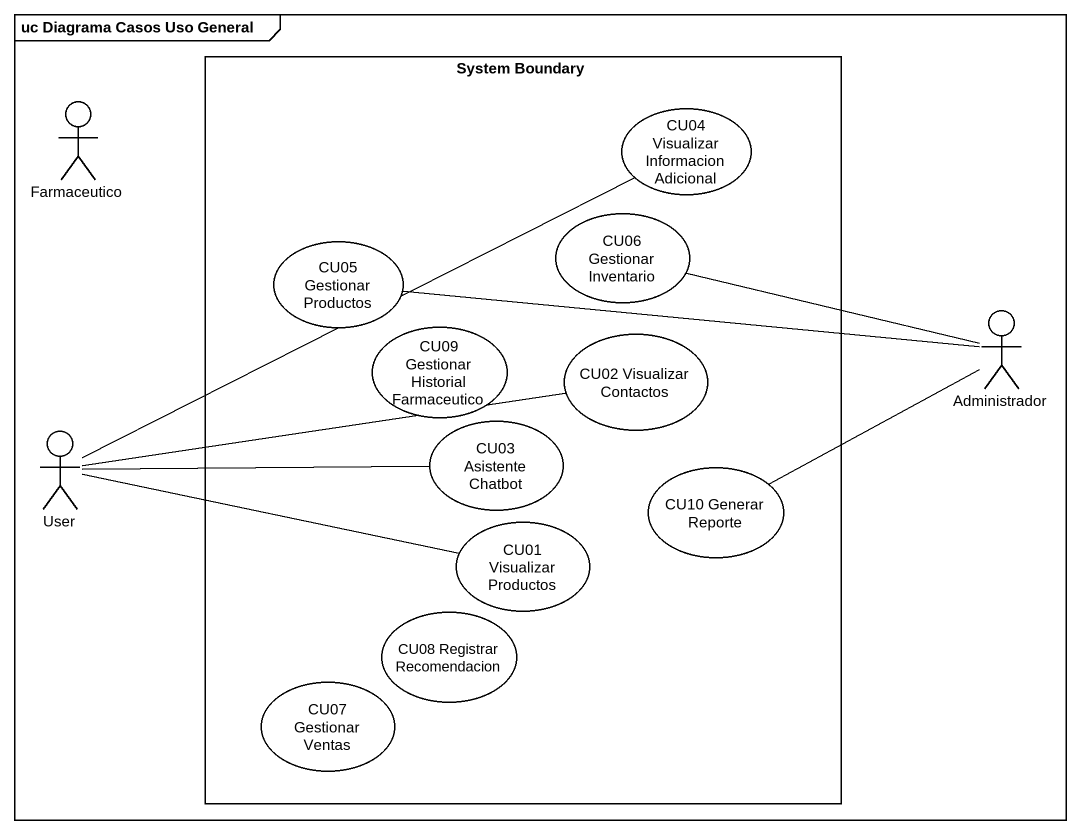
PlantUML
@startuml
mainframe uc Diagrama Casos Uso General
rectangle "System Boundary" as System_Boundary {
  usecase "CU04 Visualizar Informacion Adicional" as CU04_Visualizar_Informacion
  usecase "CU05 Gestionar Productos" as CU05_Gestionar_Productos
  usecase "CU06 Gestionar Inventario" as CU06_Gestionar_Inventario
  usecase "CU09 Gestionar Historial Farmaceutico" as CU09_Gestionar_Historial
  usecase "CU02 Visualizar Contactos" as CU02_Visualizar_Contactos
  usecase "CU03 Asistente Chatbot" as CU03_Asistente_Chatbot
  usecase "CU10 Generar Reporte" as CU10_Generar_Reporte
  usecase "CU01 Visualizar Productos" as CU01_Visualizar_Productos
  usecase "CU08 Registrar Recomendacion" as CU08_Registrar_Recomendacion
  usecase "CU07 Gestionar Ventas" as CU07_Gestionar_Ventas
}
actor Farmaceutico
actor Administrador
actor User
CU06_Gestionar_Inventario -right- Administrador
Administrador -left- CU05_Gestionar_Productos
User -right- CU04_Visualizar_Informacion
User -right- CU02_Visualizar_Contactos
User -right- CU03_Asistente_Chatbot
User -right- CU01_Visualizar_Productos
CU10_Generar_Reporte -right- Administrador
@enduml
